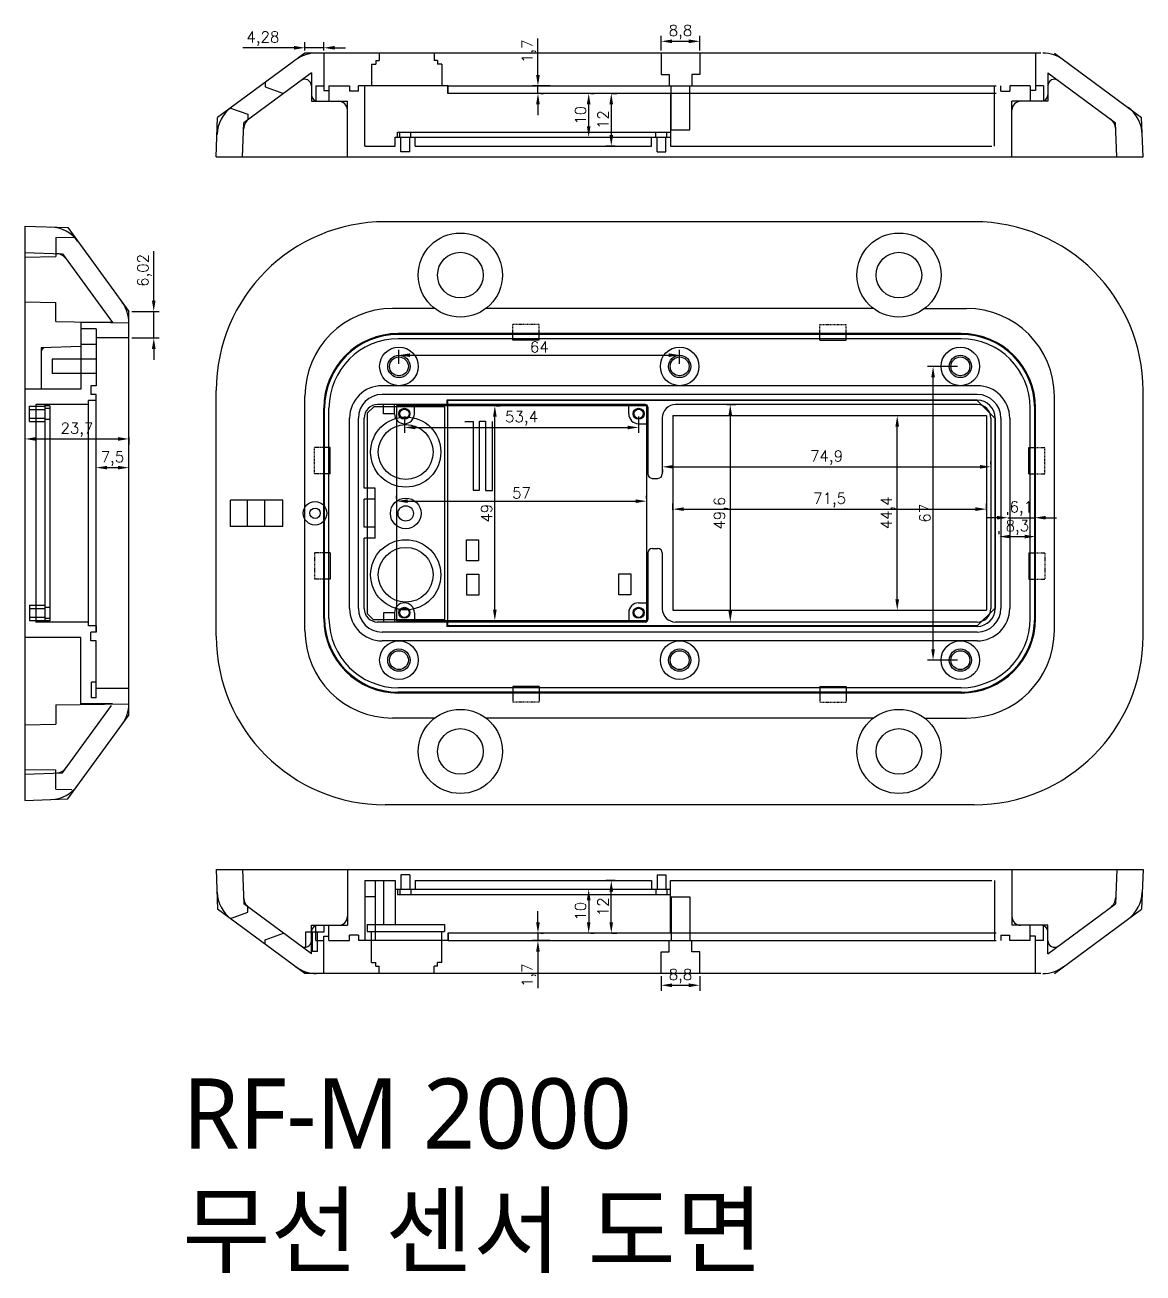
# Model space of a CAD drawing. Extents: x 39 to 581, y 80 to 364.
# Drawn here: x 39 to 294, y 79.7 to 364.4 of the extents above; entities that cross this region are included whole.
import ezdxf

# ---------------------------------------------------------------- set-up
doc = ezdxf.new("R2010")
doc.units = 0
doc.layers.get('0').update_dxf_attribs({"linetype": 'CONTINUOUS'})
doc.layers.get('DEFPOINTS').update_dxf_attribs({"linetype": 'CONTINUOUS'})
doc.styles.get("Standard").update_dxf_attribs({"font": 'txt.shx', "bigfont": 'whgtxt.shx'})
doc.dimstyles.new('ISO-25', dxfattribs={"dimtxt": 2.5, "dimasz": 2.5, "dimexe": 1.25, "dimexo": 0.625, "dimtad": 1, "dimtxsty": 'STANDARD', "dimcen": 2.5, "dimazin": 3, "dimtfac": 1, "dimtmove": 0, "dimatfit": 3})

# ---------------------------------------------------------------- blocks, each defined once
blk = doc.blocks.new('*D9')
at = {"color": 0}
for p, q in [((146.51, 277.5), (147.42, 277.5)), ((146.17, 231), (146.17, 275)), ((146.51, 228.5), (147.42, 228.5))]:
    blk.add_line(p, q, dxfattribs=at)
for points in [[(145.75, 275), (146.59, 275), (146.17, 277.5)], [(145.75, 231), (146.59, 231), (146.17, 228.5)]]:
    blk.add_solid(points, dxfattribs=at)
at = {"layer": 'DEFPOINTS', "color": 0}
for p in [(145.89, 277.5), (146.17, 277.5), (145.89, 228.5)]:
    blk.add_point(p, dxfattribs=at)
at = {"color": 0, "insert": (144.29, 253), "char_height": 2.5, "attachment_point": 5, "rotation": 90}
blk.add_mtext('49', dxfattribs=at)
blk = doc.blocks.new('*D10')
at = {"color": 0}
for p, q in [((156, 352.97), (156, 361.3)), ((158.8, 350.47), (154.75, 350.47)), ((156, 348.77), (156, 350.47)), ((156.63, 348.77), (157.25, 348.77)), ((156, 346.27), (156, 343.77))]:
    blk.add_line(p, q, dxfattribs=at)
for points in [[(155.58, 352.97), (156.42, 352.97), (156, 350.47)], [(155.58, 346.27), (156.42, 346.27), (156, 348.77)]]:
    blk.add_solid(points, dxfattribs=at)
at = {"layer": 'DEFPOINTS', "color": 0}
for p in [(156, 350.47), (159.42, 350.47), (156, 348.77)]:
    blk.add_point(p, dxfattribs=at)
at = {"color": 0, "insert": (153.92, 358.38), "char_height": 2.5, "attachment_point": 5, "rotation": 90}
blk.add_mtext('1,7', dxfattribs=at)
blk = doc.blocks.new('*D11')
at = {"color": 0}
for p, q in [((168.08, 348.77), (168.82, 348.77)), ((167.57, 341.27), (167.57, 346.27)), ((168.08, 338.77), (168.82, 338.77))]:
    blk.add_line(p, q, dxfattribs=at)
for points in [[(167.15, 346.27), (167.99, 346.27), (167.57, 348.77)], [(167.15, 341.27), (167.99, 341.27), (167.57, 338.77)]]:
    blk.add_solid(points, dxfattribs=at)
at = {"layer": 'DEFPOINTS', "color": 0}
for p in [(167.46, 348.77), (167.57, 348.77), (167.46, 338.77)]:
    blk.add_point(p, dxfattribs=at)
at = {"color": 0, "insert": (165.7, 343.77), "char_height": 2.5, "attachment_point": 5, "rotation": 90}
blk.add_mtext('10', dxfattribs=at)
blk = doc.blocks.new('*D12')
at = {"color": 0}
for p, q in [((172.83, 348.77), (173.97, 348.77)), ((172.72, 346.27), (172.72, 339.27)), ((173.64, 336.77), (171.47, 336.77))]:
    blk.add_line(p, q, dxfattribs=at)
for points in [[(172.3, 346.27), (173.13, 346.27), (172.72, 348.77)], [(172.3, 339.27), (173.13, 339.27), (172.72, 336.77)]]:
    blk.add_solid(points, dxfattribs=at)
at = {"layer": 'DEFPOINTS', "color": 0}
for p in [(172.21, 348.77), (172.72, 336.77), (174.27, 336.77)]:
    blk.add_point(p, dxfattribs=at)
at = {"color": 0, "insert": (170.84, 342.77), "char_height": 2.5, "attachment_point": 5, "rotation": 90}
blk.add_mtext('12', dxfattribs=at)
blk = doc.blocks.new('*D13')
at = {"color": 0}
for p, q in [((186.76, 253.69), (186.76, 255.19)), ((189.26, 253.94), (255.76, 253.94)), ((258.26, 253.69), (258.26, 255.19))]:
    blk.add_line(p, q, dxfattribs=at)
for points in [[(189.26, 254.36), (189.26, 253.52), (186.76, 253.94)], [(255.76, 254.36), (255.76, 253.52), (258.26, 253.94)]]:
    blk.add_solid(points, dxfattribs=at)
at = {"layer": 'DEFPOINTS', "color": 0}
for p in [(258.26, 253.94), (186.76, 253.07), (258.26, 253.07)]:
    blk.add_point(p, dxfattribs=at)
at = {"color": 0, "insert": (222.51, 256.02), "char_height": 2.5, "attachment_point": 5}
blk.add_mtext('71,5', dxfattribs=at)
blk = doc.blocks.new('*D14')
at = {"color": 0}
for p, q in [((238.08, 275.27), (239.17, 275.27)), ((237.92, 233.37), (237.92, 272.77)), ((238.08, 230.87), (239.17, 230.87))]:
    blk.add_line(p, q, dxfattribs=at)
for points in [[(237.5, 272.77), (238.33, 272.77), (237.92, 275.27)], [(237.5, 233.37), (238.33, 233.37), (237.92, 230.87)]]:
    blk.add_solid(points, dxfattribs=at)
at = {"layer": 'DEFPOINTS', "color": 0}
for p in [(237.45, 275.27), (237.92, 275.27), (237.45, 230.87)]:
    blk.add_point(p, dxfattribs=at)
at = {"color": 0, "insert": (235.83, 253.07), "char_height": 2.5, "attachment_point": 5, "rotation": 90}
blk.add_mtext('44,4', dxfattribs=at)
blk = doc.blocks.new('*D15')
at = {"color": 0}
for p, q in [((184.1, 358.59), (184.1, 361.91)), ((192.9, 358.59), (192.9, 361.91)), ((186.6, 360.66), (190.4, 360.66))]:
    blk.add_line(p, q, dxfattribs=at)
for points in [[(186.6, 361.08), (186.6, 360.24), (184.1, 360.66)], [(190.4, 361.08), (190.4, 360.24), (192.9, 360.66)]]:
    blk.add_solid(points, dxfattribs=at)
at = {"layer": 'DEFPOINTS', "color": 0}
for p in [(192.9, 360.66), (184.1, 357.97), (192.9, 357.97)]:
    blk.add_point(p, dxfattribs=at)
at = {"color": 0, "insert": (188.5, 362.74), "char_height": 2.5, "attachment_point": 5}
blk.add_mtext('8,8', dxfattribs=at)
blk = doc.blocks.new('*D17')
at = {"color": 0}
for p, q in [((123.76, 256.38), (123.76, 257.01)), ((180.76, 256.38), (180.76, 257.01)), ((126.26, 255.76), (178.26, 255.76))]:
    blk.add_line(p, q, dxfattribs=at)
for points in [[(126.26, 256.17), (126.26, 255.34), (123.76, 255.76)], [(178.26, 256.17), (178.26, 255.34), (180.76, 255.76)]]:
    blk.add_solid(points, dxfattribs=at)
at = {"layer": 'DEFPOINTS', "color": 0}
for p in [(123.76, 255.76), (180.76, 255.76), (180.76, 255.76)]:
    blk.add_point(p, dxfattribs=at)
at = {"color": 0, "insert": (152.26, 257.63), "char_height": 2.5, "attachment_point": 5}
blk.add_mtext('57', dxfattribs=at)
blk = doc.blocks.new('*D2')
at = {"color": 0}
for p, q in [((251.68, 286.5), (244.84, 286.5)), ((246.09, 221.99), (246.09, 284)), ((251.68, 219.49), (244.84, 219.49))]:
    blk.add_line(p, q, dxfattribs=at)
for points in [[(245.68, 284), (246.51, 284), (246.09, 286.5)], [(245.68, 221.99), (246.51, 221.99), (246.09, 219.49)]]:
    blk.add_solid(points, dxfattribs=at)
at = {"layer": 'DEFPOINTS', "color": 0}
for p in [(246.09, 286.5), (252.31, 286.5), (252.31, 219.49)]:
    blk.add_point(p, dxfattribs=at)
at = {"color": 0, "insert": (244.22, 253), "char_height": 2.5, "attachment_point": 5, "rotation": 90}
blk.add_mtext('67', dxfattribs=at)
blk = doc.blocks.new('*D3')
at = {"color": 0}
for p, q in [((125.56, 275.07), (125.56, 271.32)), ((178.96, 275.07), (178.96, 271.32)), ((128.06, 272.57), (176.46, 272.57))]:
    blk.add_line(p, q, dxfattribs=at)
for points in [[(128.06, 272.98), (128.06, 272.15), (125.56, 272.57)], [(176.46, 272.98), (176.46, 272.15), (178.96, 272.57)]]:
    blk.add_solid(points, dxfattribs=at)
at = {"layer": 'DEFPOINTS', "color": 0}
for p in [(125.56, 275.7), (178.96, 275.7), (178.96, 272.57)]:
    blk.add_point(p, dxfattribs=at)
at = {"color": 0, "insert": (152.26, 274.65), "char_height": 2.5, "attachment_point": 5}
blk.add_mtext('53,4', dxfattribs=at)
blk = doc.blocks.new('*D4')
at = {"color": 0}
for p, q in [((260.66, 251.98), (258.16, 251.98)), ((263.16, 252.61), (263.16, 253.23)), ((263.16, 251.98), (269.26, 251.98)), ((269.26, 252.61), (269.26, 253.23)), ((271.76, 251.98), (274.26, 251.98))]:
    blk.add_line(p, q, dxfattribs=at)
for points in [[(260.66, 252.4), (260.66, 251.57), (263.16, 251.98)], [(271.76, 252.4), (271.76, 251.57), (269.26, 251.98)]]:
    blk.add_solid(points, dxfattribs=at)
at = {"layer": 'DEFPOINTS', "color": 0}
for p in [(263.16, 251.98), (269.26, 251.98), (269.26, 251.98)]:
    blk.add_point(p, dxfattribs=at)
at = {"color": 0, "insert": (266.21, 254.07), "char_height": 2.5, "attachment_point": 5}
blk.add_mtext('6,1', dxfattribs=at)
blk = doc.blocks.new('*D5')
at = {"color": 0}
for p, q in [((261.16, 248.22), (261.16, 248.93)), ((269.46, 248.22), (269.46, 248.93)), ((263.66, 247.68), (266.96, 247.68))]:
    blk.add_line(p, q, dxfattribs=at)
for points in [[(263.66, 248.1), (263.66, 247.27), (261.16, 247.68)], [(266.96, 248.1), (266.96, 247.27), (269.46, 247.68)]]:
    blk.add_solid(points, dxfattribs=at)
at = {"layer": 'DEFPOINTS', "color": 0}
for p in [(261.16, 247.6), (269.46, 247.68), (269.46, 247.6)]:
    blk.add_point(p, dxfattribs=at)
at = {"color": 0, "insert": (265.31, 249.77), "char_height": 2.5, "attachment_point": 5}
blk.add_mtext('8,3', dxfattribs=at)
blk = doc.blocks.new('*D6')
at = {"color": 0}
for p, q in [((124.31, 287.12), (124.31, 290.31)), ((126.81, 289.06), (185.81, 289.06)), ((188.31, 287.12), (188.31, 290.31))]:
    blk.add_line(p, q, dxfattribs=at)
for points in [[(126.81, 289.48), (126.81, 288.64), (124.31, 289.06)], [(185.81, 289.48), (185.81, 288.64), (188.31, 289.06)]]:
    blk.add_solid(points, dxfattribs=at)
at = {"layer": 'DEFPOINTS', "color": 0}
for p in [(188.31, 289.06), (124.31, 286.5), (188.31, 286.5)]:
    blk.add_point(p, dxfattribs=at)
at = {"color": 0, "insert": (156.31, 290.93), "char_height": 2.5, "attachment_point": 5}
blk.add_mtext('64', dxfattribs=at)
blk = doc.blocks.new('*D7')
at = {"color": 0}
for p, q in [((259.26, 264.22), (259.26, 264.84)), ((184.36, 262.97), (184.36, 262.34)), ((186.86, 263.59), (256.76, 263.59))]:
    blk.add_line(p, q, dxfattribs=at)
for points in [[(186.86, 264.01), (186.86, 263.18), (184.36, 263.59)], [(256.76, 264.01), (256.76, 263.18), (259.26, 263.59)]]:
    blk.add_solid(points, dxfattribs=at)
at = {"layer": 'DEFPOINTS', "color": 0}
for p in [(184.36, 263.59), (259.26, 263.59), (259.26, 263.59)]:
    blk.add_point(p, dxfattribs=at)
at = {"color": 0, "insert": (221.81, 265.68), "char_height": 2.5, "attachment_point": 5}
blk.add_mtext('74,9', dxfattribs=at)
blk = doc.blocks.new('*D8')
at = {"color": 0}
for p, q in [((199.1, 277.8), (201.1, 277.8)), ((199.85, 275.3), (199.85, 230.7)), ((199.1, 228.2), (201.1, 228.2))]:
    blk.add_line(p, q, dxfattribs=at)
for points in [[(199.44, 275.3), (200.27, 275.3), (199.85, 277.8)], [(199.44, 230.7), (200.27, 230.7), (199.85, 228.2)]]:
    blk.add_solid(points, dxfattribs=at)
at = {"layer": 'DEFPOINTS', "color": 0}
for p in [(198.47, 277.8), (198.47, 228.2), (199.85, 228.2)]:
    blk.add_point(p, dxfattribs=at)
at = {"color": 0, "insert": (197.77, 253), "char_height": 2.5, "attachment_point": 5, "rotation": 90}
blk.add_mtext('49,6', dxfattribs=at)
blk = doc.blocks.new('*D24')
at = {"color": 0}
for p, q in [((39.04, 270.38), (39.04, 268.7)), ((41.54, 269.95), (60.24, 269.95)), ((62.74, 270.38), (62.74, 268.7))]:
    blk.add_line(p, q, dxfattribs=at)
for points in [[(41.54, 270.37), (41.54, 269.53), (39.04, 269.95)], [(60.24, 270.37), (60.24, 269.53), (62.74, 269.95)]]:
    blk.add_solid(points, dxfattribs=at)
at = {"layer": 'DEFPOINTS', "color": 0}
for p in [(39.04, 271.01), (62.74, 271.01), (62.74, 269.95)]:
    blk.add_point(p, dxfattribs=at)
at = {"color": 0, "insert": (50.89, 272.03), "char_height": 2.5, "attachment_point": 5}
blk.add_mtext('23,7', dxfattribs=at)
blk = doc.blocks.new('*D25')
at = {"color": 0}
for p, q in [((55.24, 264.03), (55.24, 264.66)), ((57.74, 263.41), (60.24, 263.41)), ((62.74, 264.03), (62.74, 264.66))]:
    blk.add_line(p, q, dxfattribs=at)
for points in [[(57.74, 263.82), (57.74, 262.99), (55.24, 263.41)], [(60.24, 263.82), (60.24, 262.99), (62.74, 263.41)]]:
    blk.add_solid(points, dxfattribs=at)
at = {"layer": 'DEFPOINTS', "color": 0}
for p in [(55.24, 263.41), (62.74, 263.41), (62.74, 263.41)]:
    blk.add_point(p, dxfattribs=at)
at = {"color": 0, "insert": (58.99, 265.49), "char_height": 2.5, "attachment_point": 5}
blk.add_mtext('7,5', dxfattribs=at)
blk = doc.blocks.new('*D40')
at = {"color": 0}
for p, q in [((68.41, 301.52), (68.41, 312.77)), ((63.37, 299.02), (69.66, 299.02)), ((68.41, 293), (68.41, 299.02)), ((63.37, 293), (69.66, 293)), ((68.41, 290.5), (68.41, 288))]:
    blk.add_line(p, q, dxfattribs=at)
for points in [[(67.99, 301.52), (68.82, 301.52), (68.41, 299.02)], [(67.99, 290.5), (68.82, 290.5), (68.41, 293)]]:
    blk.add_solid(points, dxfattribs=at)
at = {"layer": 'DEFPOINTS', "color": 0}
for p in [(62.74, 299.02), (68.41, 299.02), (62.74, 293)]:
    blk.add_point(p, dxfattribs=at)
at = {"color": 0, "insert": (66.32, 308.39), "char_height": 2.5, "attachment_point": 5, "rotation": 90}
blk.add_mtext('6,02', dxfattribs=at)
blk = doc.blocks.new('*D41')
at = {"color": 0}
for p, q in [((100.37, 359.18), (88.7, 359.18)), ((102.87, 358.59), (102.87, 360.43)), ((107.16, 359.18), (102.87, 359.18)), ((107.16, 358.59), (107.16, 360.43)), ((109.66, 359.18), (112.16, 359.18))]:
    blk.add_line(p, q, dxfattribs=at)
for points in [[(100.37, 359.6), (100.37, 358.76), (102.87, 359.18)], [(109.66, 359.6), (109.66, 358.76), (107.16, 359.18)]]:
    blk.add_solid(points, dxfattribs=at)
at = {"layer": 'DEFPOINTS', "color": 0}
for p in [(102.87, 359.18), (102.87, 357.97), (107.16, 357.97)]:
    blk.add_point(p, dxfattribs=at)
at = {"color": 0, "insert": (93.29, 361.26), "char_height": 2.5, "attachment_point": 5}
blk.add_mtext('4,28', dxfattribs=at)
blk = doc.blocks.new('*D46')
at = {"color": 0}
for p, q in [((156, 159.72), (156, 162.22)), ((156, 157.22), (156, 155.52)), ((156.63, 157.22), (157.25, 157.22)), ((158.8, 155.52), (154.75, 155.52)), ((156, 153.02), (156, 144.69))]:
    blk.add_line(p, q, dxfattribs=at)
for points in [[(155.58, 159.72), (156.42, 159.72), (156, 157.22)], [(155.58, 153.02), (156.42, 153.02), (156, 155.52)]]:
    blk.add_solid(points, dxfattribs=at)
at = {"layer": 'DEFPOINTS', "color": 0}
for p in [(156, 157.22), (156, 155.52), (159.42, 155.52)]:
    blk.add_point(p, dxfattribs=at)
at = {"color": 0, "insert": (153.92, 147.61), "char_height": 2.5, "attachment_point": 5, "rotation": 90}
blk.add_mtext('1,7', dxfattribs=at)
blk = doc.blocks.new('*D47')
at = {"color": 0}
for p, q in [((168.08, 167.22), (168.82, 167.22)), ((167.57, 164.72), (167.57, 159.72)), ((168.08, 157.22), (168.82, 157.22))]:
    blk.add_line(p, q, dxfattribs=at)
for points in [[(167.15, 164.72), (167.99, 164.72), (167.57, 167.22)], [(167.15, 159.72), (167.99, 159.72), (167.57, 157.22)]]:
    blk.add_solid(points, dxfattribs=at)
at = {"layer": 'DEFPOINTS', "color": 0}
for p in [(167.46, 167.22), (167.46, 157.22), (167.57, 157.22)]:
    blk.add_point(p, dxfattribs=at)
at = {"color": 0, "insert": (165.7, 162.22), "char_height": 2.5, "attachment_point": 5, "rotation": 90}
blk.add_mtext('10', dxfattribs=at)
blk = doc.blocks.new('*D48')
at = {"color": 0}
for p, q in [((173.64, 169.22), (171.47, 169.22)), ((172.72, 159.72), (172.72, 166.72)), ((172.83, 157.22), (173.97, 157.22))]:
    blk.add_line(p, q, dxfattribs=at)
for points in [[(172.3, 166.72), (173.13, 166.72), (172.72, 169.22)], [(172.3, 159.72), (173.13, 159.72), (172.72, 157.22)]]:
    blk.add_solid(points, dxfattribs=at)
at = {"layer": 'DEFPOINTS', "color": 0}
for p in [(172.72, 169.22), (174.27, 169.22), (172.21, 157.22)]:
    blk.add_point(p, dxfattribs=at)
at = {"color": 0, "insert": (170.84, 163.22), "char_height": 2.5, "attachment_point": 5, "rotation": 90}
blk.add_mtext('12', dxfattribs=at)
blk = doc.blocks.new('*D49')
at = {"color": 0}
for p, q in [((184.1, 147.4), (184.1, 144.08)), ((186.6, 145.33), (190.4, 145.33)), ((192.9, 147.4), (192.9, 144.08))]:
    blk.add_line(p, q, dxfattribs=at)
for points in [[(186.6, 145.75), (186.6, 144.91), (184.1, 145.33)], [(190.4, 145.75), (190.4, 144.91), (192.9, 145.33)]]:
    blk.add_solid(points, dxfattribs=at)
at = {"layer": 'DEFPOINTS', "color": 0}
for p in [(184.1, 148.02), (192.9, 148.02), (192.9, 145.33)]:
    blk.add_point(p, dxfattribs=at)
at = {"color": 0, "insert": (188.5, 147.41), "char_height": 2.5, "attachment_point": 5}
blk.add_mtext('8,8', dxfattribs=at)

msp = doc.modelspace()

# ---------------------------------------------------------------- linework, layer by layer
for p, q in [((102.871, 357.966), (82.971, 343.283)), ((270.689, 357.966), (102.871, 357.966)), ((107.156, 357.966), (107.156, 349.466)), ((269.457, 357.966), (269.457, 349.466)), ((273.742, 357.966), (293.643, 343.283)), ((104.353, 353.468), (88.932, 342.089)), ((104.353, 353.468), (104.353, 346.966)), ((272.26, 353.468), (272.26, 346.966)), ((272.26, 353.468), (287.682, 342.089)), ((105.353, 350.466), (105.353, 347.052)), ((105.353, 350.466), (107.156, 350.466)), ((108.353, 350.466), (108.353, 346.966)), ((108.353, 350.466), (113.056, 350.466)), ((113.056, 350.466), (113.056, 349.266)), ((115.056, 349.266), (115.056, 350.466)), ((135.553, 350.466), (115.056, 350.466)), ((116.553, 336.766), (116.553, 350.466)), ((135.453, 348.766), (135.453, 350.466)), ((186.354, 340.466), (186.354, 350.466)), ((190.654, 340.466), (190.654, 350.466)), ((260.06, 336.766), (260.06, 350.466)), ((261.557, 349.266), (261.557, 350.466)), ((268.26, 350.466), (263.557, 350.466)), ((263.557, 350.466), (263.557, 349.266)), ((268.26, 350.466), (268.26, 346.966)), ((271.26, 350.466), (269.457, 350.466)), ((271.26, 350.466), (271.26, 347.052)), ((107.156, 349.466), (108.353, 349.466)), ((115.056, 349.266), (113.056, 349.266)), ((186.254, 348.766), (186.254, 336.766)), ((261.557, 349.266), (263.557, 349.266)), ((269.457, 349.466), (268.26, 349.466)), ((104.353, 346.966), (112.553, 346.966)), ((112.553, 334.266), (112.553, 346.966)), ((272.26, 346.966), (264.06, 346.966)), ((264.06, 334.266), (264.06, 346.966)), ((82.656, 334.266), (82.971, 343.283)), ((88.659, 334.266), (88.932, 342.089)), ((287.955, 334.266), (287.682, 342.089)), ((293.957, 334.266), (293.643, 343.283)), ((186.354, 340.466), (190.654, 340.466)), ((116.553, 336.766), (123.483, 336.766)), ((128.023, 336.766), (181.883, 336.766)), ((186.254, 336.766), (259.455, 336.766)), ((82.656, 334.266), (293.957, 334.266)), ((255.457, 319.495), (121.156, 319.495)), ((39.042, 318.495), (39.042, 187.495)), ((39.042, 318.495), (48.826, 318.154)), ((48.826, 318.154), (62.742, 299.015)), ((39.042, 312.493), (47.595, 312.194)), ((47.595, 312.194), (59.011, 296.495)), ((62.742, 206.975), (62.742, 299.015)), ((132.473, 299.701), (122.871, 299.701)), ((232.473, 299.701), (144.141, 299.701)), ((244.141, 299.701), (253.742, 299.701)), ((51.742, 296.495), (51.742, 281.295)), ((59.011, 296.495), (51.742, 296.495)), ((150.307, 295.901), (150.307, 296.094)), ((150.566, 296.094), (150.307, 296.094)), ((150.888, 296.094), (150.709, 296.094)), ((151.21, 296.094), (151.03, 296.094)), ((151.514, 296.094), (151.335, 296.094)), ((151.836, 296.094), (151.656, 296.094)), ((152.158, 296.094), (151.978, 296.094)), ((152.45, 296.094), (152.271, 296.094)), ((152.772, 296.094), (152.592, 296.094)), ((153.094, 296.094), (152.914, 296.094)), ((153.398, 296.094), (153.218, 296.094)), ((153.72, 296.094), (153.54, 296.094)), ((154.012, 296.094), (153.833, 296.094)), ((154.334, 296.094), (154.154, 296.094)), ((154.656, 296.094), (154.476, 296.094)), ((154.96, 296.094), (154.78, 296.094)), ((155.282, 296.094), (155.102, 296.094)), ((155.603, 296.094), (155.424, 296.094)), ((155.907, 296.094), (155.728, 296.094)), ((156.229, 296.094), (156.05, 296.094)), ((156.307, 295.901), (156.307, 296.094)), ((220.307, 295.901), (220.307, 296.094)), ((220.384, 296.094), (220.564, 296.094)), ((220.706, 296.094), (220.886, 296.094)), ((221.01, 296.094), (221.19, 296.094)), ((221.332, 296.094), (221.511, 296.094)), ((221.654, 296.094), (221.833, 296.094)), ((221.958, 296.094), (222.137, 296.094)), ((222.28, 296.094), (222.459, 296.094)), ((222.602, 296.094), (222.781, 296.094)), ((222.894, 296.094), (223.073, 296.094)), ((223.216, 296.094), (223.395, 296.094)), ((223.52, 296.094), (223.699, 296.094)), ((223.842, 296.094), (224.021, 296.094)), ((224.164, 296.094), (224.343, 296.094)), ((224.456, 296.094), (224.636, 296.094)), ((224.778, 296.094), (224.957, 296.094)), ((225.1, 296.094), (225.279, 296.094)), ((225.404, 296.094), (225.583, 296.094)), ((225.726, 296.094), (225.905, 296.094)), ((226.047, 296.094), (226.227, 296.094)), ((226.307, 295.901), (226.307, 296.094)), ((55.242, 295.094), (51.742, 295.094)), ((55.242, 295.094), (55.242, 282.095)), ((252.457, 293.995), (124.156, 293.995)), ((252.457, 293.795), (124.156, 293.795)), ((150.307, 295.585), (150.307, 295.778)), ((150.307, 295.282), (150.307, 295.474)), ((150.307, 294.955), (150.307, 295.148)), ((150.307, 294.639), (150.307, 294.832)), ((150.307, 294.336), (150.307, 294.528)), ((150.307, 294.043), (150.307, 294.236)), ((150.307, 292.495), (150.307, 293.995)), ((156.307, 295.585), (156.307, 295.778)), ((156.307, 295.282), (156.307, 295.474)), ((156.307, 294.955), (156.307, 295.148)), ((156.307, 294.639), (156.307, 294.832)), ((156.307, 294.336), (156.307, 294.528)), ((156.307, 294.043), (156.307, 294.236)), ((156.307, 292.495), (156.307, 293.995)), ((220.307, 295.585), (220.307, 295.778)), ((220.307, 295.282), (220.307, 295.474)), ((220.307, 294.955), (220.307, 295.148)), ((220.307, 294.639), (220.307, 294.832)), ((220.307, 294.336), (220.307, 294.528)), ((220.307, 294.043), (220.307, 294.236)), ((220.307, 292.495), (220.307, 293.995)), ((226.307, 295.585), (226.307, 295.778)), ((226.307, 295.282), (226.307, 295.474)), ((226.307, 294.955), (226.307, 295.148)), ((226.307, 294.639), (226.307, 294.832)), ((226.307, 294.336), (226.307, 294.528)), ((226.307, 294.043), (226.307, 294.236)), ((226.307, 292.495), (226.307, 293.995)), ((55.242, 291.495), (51.742, 291.495)), ((62.742, 292.995), (55.242, 292.995)), ((252.457, 292.795), (124.156, 292.795)), ((156.307, 292.495), (150.307, 292.495)), ((220.307, 292.495), (226.307, 292.495)), ((55.242, 282.095), (54.042, 282.095)), ((54.042, 282.095), (54.042, 280.095)), ((51.742, 281.295), (39.042, 281.295)), ((55.242, 280.095), (54.042, 280.095)), ((55.242, 225.895), (55.242, 280.095)), ((55.242, 278.695), (55.242, 280.095)), ((82.656, 224.995), (82.656, 280.995)), ((102.871, 226.289), (102.871, 279.701)), ((273.742, 226.289), (273.742, 279.701)), ((293.957, 224.995), (293.957, 280.995)), ((40.042, 273.925), (40.042, 277.465)), ((40.042, 277.465), (43.542, 277.465)), ((40.042, 276.695), (43.542, 276.695)), ((41.542, 277.795), (41.542, 228.195)), ((53.542, 277.795), (41.542, 277.795)), ((43.542, 277.795), (43.542, 228.195)), ((44.742, 277.495), (43.542, 277.495)), ((43.542, 276.955), (44.742, 276.955)), ((44.742, 277.495), (44.742, 228.495)), ((55.242, 278.695), (53.542, 278.695)), ((107.156, 228.995), (107.156, 276.995)), ((107.356, 228.995), (107.356, 276.995)), ((108.356, 228.995), (108.356, 276.995)), ((135.256, 277.795), (119.456, 277.795)), ((256.157, 278.795), (135.256, 278.795)), ((135.256, 278.795), (135.256, 277.795)), ((180.457, 277.795), (135.356, 277.795)), ((181.057, 277.195), (181.057, 261.965)), ((256.157, 277.795), (187.357, 277.795)), ((268.257, 228.995), (268.257, 276.995)), ((269.257, 228.995), (269.257, 276.995)), ((269.457, 228.995), (269.457, 276.995)), ((40.042, 274.695), (43.542, 274.695)), ((40.042, 273.925), (43.542, 273.925)), ((43.542, 274.435), (44.742, 274.435)), ((116.356, 258.695), (116.356, 274.695)), ((139.305, 273.915), (141.249, 273.915)), ((141.249, 273.915), (141.249, 258.236)), ((142.692, 258.236), (142.692, 273.978)), ((142.692, 273.978), (144.072, 273.978)), ((144.072, 273.978), (144.072, 258.174)), ((145.641, 258.174), (145.641, 273.915)), ((184.357, 274.795), (184.357, 261.965)), ((186.757, 275.265), (186.757, 230.865)), ((186.757, 275.265), (258.257, 275.265)), ((258.257, 275.265), (258.257, 230.865)), ((259.257, 274.695), (259.257, 231.295)), ((260.257, 274.695), (260.257, 231.295)), ((105.25, 267.996), (105.058, 267.996)), ((105.058, 267.736), (105.058, 267.916)), ((105.566, 267.996), (105.374, 267.996)), ((105.87, 267.996), (105.677, 267.996)), ((106.196, 267.996), (106.003, 267.996)), ((106.512, 267.996), (106.32, 267.996)), ((106.816, 267.996), (106.623, 267.996)), ((107.109, 267.996), (106.916, 267.996)), ((108.656, 267.996), (107.156, 267.996)), ((108.656, 261.996), (108.656, 267.996)), ((267.957, 261.996), (267.957, 267.996)), ((267.957, 267.996), (269.457, 267.996)), ((269.505, 267.996), (269.698, 267.996)), ((269.798, 267.996), (269.991, 267.996)), ((270.102, 267.996), (270.294, 267.996)), ((270.418, 267.996), (270.61, 267.996)), ((270.744, 267.996), (270.937, 267.996)), ((271.047, 267.996), (271.24, 267.996)), ((271.364, 267.996), (271.556, 267.996)), ((271.556, 267.736), (271.556, 267.916)), ((105.058, 267.415), (105.058, 267.594)), ((105.058, 267.093), (105.058, 267.272)), ((105.058, 266.789), (105.058, 266.968)), ((105.058, 266.467), (105.058, 266.646)), ((105.058, 266.145), (105.058, 266.324)), ((105.058, 265.853), (105.058, 266.032)), ((105.058, 265.531), (105.058, 265.71)), ((105.058, 265.209), (105.058, 265.388)), ((105.058, 264.905), (105.058, 265.084)), ((271.556, 267.415), (271.556, 267.594)), ((271.556, 267.093), (271.556, 267.272)), ((271.556, 266.789), (271.556, 266.968)), ((271.556, 266.467), (271.556, 266.646)), ((271.556, 266.145), (271.556, 266.324)), ((271.556, 265.853), (271.556, 266.032)), ((271.556, 265.531), (271.556, 265.71)), ((271.556, 265.209), (271.556, 265.388)), ((271.556, 264.905), (271.556, 265.084)), ((105.058, 264.583), (105.058, 264.762)), ((105.058, 264.291), (105.058, 264.47)), ((105.058, 263.969), (105.058, 264.148)), ((105.058, 263.647), (105.058, 263.826)), ((105.058, 263.343), (105.058, 263.522)), ((105.058, 263.021), (105.058, 263.2)), ((105.058, 262.699), (105.058, 262.879)), ((105.058, 262.395), (105.058, 262.574)), ((105.058, 262.073), (105.058, 262.253)), ((105.25, 261.996), (105.058, 261.996)), ((105.566, 261.996), (105.374, 261.996)), ((105.87, 261.996), (105.677, 261.996)), ((106.196, 261.996), (106.003, 261.996)), ((106.512, 261.996), (106.32, 261.996)), ((106.816, 261.996), (106.623, 261.996)), ((107.109, 261.996), (106.916, 261.996)), ((108.656, 261.996), (107.156, 261.996)), ((267.957, 261.996), (269.457, 261.996)), ((269.505, 261.996), (269.698, 261.996)), ((269.798, 261.996), (269.991, 261.996)), ((270.102, 261.996), (270.294, 261.996)), ((270.418, 261.996), (270.61, 261.996)), ((270.744, 261.996), (270.937, 261.996)), ((271.047, 261.996), (271.24, 261.996)), ((271.364, 261.996), (271.556, 261.996)), ((271.556, 264.583), (271.556, 264.762)), ((271.556, 264.291), (271.556, 264.47)), ((271.556, 263.969), (271.556, 264.148)), ((271.556, 263.647), (271.556, 263.826)), ((271.556, 263.343), (271.556, 263.522)), ((271.556, 263.021), (271.556, 263.2)), ((271.556, 262.699), (271.556, 262.879)), ((271.556, 262.395), (271.556, 262.574)), ((271.556, 262.073), (271.556, 262.253)), ((182.057, 260.965), (183.357, 260.965)), ((141.249, 258.236), (142.692, 258.236)), ((144.072, 258.174), (145.641, 258.174)), ((116.356, 231.295), (116.356, 247.295)), ((182.057, 244.965), (183.357, 244.965)), ((105.25, 243.995), (105.058, 243.995)), ((105.058, 243.917), (105.058, 243.738)), ((105.058, 243.595), (105.058, 243.416)), ((105.058, 243.291), (105.058, 243.112)), ((105.058, 242.969), (105.058, 242.79)), ((105.058, 242.647), (105.058, 242.468)), ((105.058, 242.343), (105.058, 242.164)), ((105.058, 242.022), (105.058, 241.842)), ((105.566, 243.995), (105.374, 243.995)), ((105.87, 243.995), (105.677, 243.995)), ((106.196, 243.995), (106.003, 243.995)), ((106.512, 243.995), (106.32, 243.995)), ((106.816, 243.995), (106.623, 243.995)), ((107.109, 243.995), (106.916, 243.995)), ((108.656, 243.995), (107.156, 243.995)), ((108.656, 243.995), (108.656, 237.995)), ((181.057, 243.965), (181.057, 228.795)), ((184.357, 243.965), (184.357, 231.195)), ((267.957, 243.995), (267.957, 237.995)), ((267.957, 243.995), (269.457, 243.995)), ((269.505, 243.995), (269.698, 243.995)), ((269.798, 243.995), (269.991, 243.995)), ((270.102, 243.995), (270.294, 243.995)), ((270.418, 243.995), (270.61, 243.995)), ((270.744, 243.995), (270.937, 243.995)), ((271.047, 243.995), (271.24, 243.995)), ((271.364, 243.995), (271.556, 243.995)), ((271.556, 243.917), (271.556, 243.738)), ((271.556, 243.595), (271.556, 243.416)), ((271.556, 243.291), (271.556, 243.112)), ((271.556, 242.969), (271.556, 242.79)), ((271.556, 242.647), (271.556, 242.468)), ((271.556, 242.343), (271.556, 242.164)), ((271.556, 242.022), (271.556, 241.842)), ((105.058, 241.7), (105.058, 241.52)), ((105.058, 241.407), (105.058, 241.228)), ((105.058, 241.085), (105.058, 240.906)), ((105.058, 240.781), (105.058, 240.602)), ((105.058, 240.46), (105.058, 240.28)), ((105.058, 240.138), (105.058, 239.958)), ((105.058, 239.845), (105.058, 239.666)), ((105.058, 239.523), (105.058, 239.344)), ((105.058, 239.202), (105.058, 239.022)), ((271.556, 241.7), (271.556, 241.52)), ((271.556, 241.407), (271.556, 241.228)), ((271.556, 241.085), (271.556, 240.906)), ((271.556, 240.781), (271.556, 240.602)), ((271.556, 240.46), (271.556, 240.28)), ((271.556, 240.138), (271.556, 239.958)), ((271.556, 239.845), (271.556, 239.666)), ((271.556, 239.523), (271.556, 239.344)), ((271.556, 239.202), (271.556, 239.022)), ((105.058, 238.898), (105.058, 238.718)), ((105.058, 238.576), (105.058, 238.396)), ((105.058, 238.254), (105.058, 238.075)), ((105.25, 237.995), (105.058, 237.995)), ((105.566, 237.995), (105.374, 237.995)), ((105.87, 237.995), (105.677, 237.995)), ((106.196, 237.995), (106.003, 237.995)), ((106.512, 237.995), (106.32, 237.995)), ((106.816, 237.995), (106.623, 237.995)), ((107.109, 237.995), (106.916, 237.995)), ((108.656, 237.995), (107.156, 237.995)), ((267.957, 237.995), (269.457, 237.995)), ((269.505, 237.995), (269.698, 237.995)), ((269.798, 237.995), (269.991, 237.995)), ((270.102, 237.995), (270.294, 237.995)), ((270.418, 237.995), (270.61, 237.995)), ((270.744, 237.995), (270.937, 237.995)), ((271.047, 237.995), (271.24, 237.995)), ((271.364, 237.995), (271.556, 237.995)), ((271.556, 238.898), (271.556, 238.718)), ((271.556, 238.576), (271.556, 238.396)), ((271.556, 238.254), (271.556, 238.075)), ((40.042, 232.065), (40.042, 228.525)), ((40.042, 232.065), (43.542, 232.065)), ((40.042, 231.295), (43.542, 231.295)), ((43.542, 231.555), (44.742, 231.555)), ((186.757, 230.865), (258.257, 230.865)), ((40.042, 229.295), (43.542, 229.295)), ((40.042, 228.525), (43.542, 228.525)), ((53.542, 228.195), (41.542, 228.195)), ((43.542, 229.035), (44.742, 229.035)), ((44.742, 228.495), (43.542, 228.495)), ((135.256, 228.195), (119.456, 228.195)), ((135.256, 228.195), (135.256, 227.195)), ((180.457, 228.195), (135.356, 228.195)), ((256.157, 228.195), (187.357, 228.195)), ((55.242, 227.295), (53.542, 227.295)), ((55.242, 225.895), (54.042, 225.895)), ((54.042, 223.895), (54.042, 225.895)), ((55.242, 227.295), (55.242, 225.895)), ((256.157, 227.195), (135.256, 227.195)), ((51.742, 224.695), (39.042, 224.695)), ((51.742, 209.495), (51.742, 224.695)), ((55.242, 223.895), (54.042, 223.895)), ((55.242, 210.896), (55.242, 223.895)), ((55.242, 214.495), (54.242, 214.495)), ((54.242, 210.896), (54.242, 214.495)), ((55.242, 210.896), (54.242, 210.896)), ((62.742, 212.995), (55.242, 212.995)), ((252.457, 213.195), (124.156, 213.195)), ((252.457, 212.195), (124.156, 212.195)), ((252.457, 211.995), (124.156, 211.995)), ((156.307, 213.495), (150.307, 213.495)), ((150.307, 213.495), (150.307, 211.995)), ((150.307, 211.948), (150.307, 211.755)), ((150.307, 211.655), (150.307, 211.462)), ((150.307, 211.351), (150.307, 211.158)), ((150.307, 211.035), (150.307, 210.842)), ((150.307, 210.709), (150.307, 210.516)), ((156.307, 213.495), (156.307, 211.995)), ((156.307, 211.948), (156.307, 211.755)), ((156.307, 211.655), (156.307, 211.462)), ((156.307, 211.351), (156.307, 211.158)), ((156.307, 211.035), (156.307, 210.842)), ((156.307, 210.709), (156.307, 210.516)), ((220.307, 213.495), (226.307, 213.495)), ((220.307, 213.495), (220.307, 211.995)), ((220.307, 211.948), (220.307, 211.755)), ((220.307, 211.655), (220.307, 211.462)), ((220.307, 211.351), (220.307, 211.158)), ((220.307, 211.035), (220.307, 210.842)), ((220.307, 210.709), (220.307, 210.516)), ((226.307, 213.495), (226.307, 211.995)), ((226.307, 211.948), (226.307, 211.755)), ((226.307, 211.655), (226.307, 211.462)), ((226.307, 211.351), (226.307, 211.158)), ((226.307, 211.035), (226.307, 210.842)), ((226.307, 210.709), (226.307, 210.516)), ((47.595, 193.796), (58.779, 209.176)), ((59.011, 209.495), (51.742, 209.495)), ((150.307, 210.405), (150.307, 210.213)), ((150.307, 210.089), (150.307, 209.896)), ((150.566, 209.896), (150.307, 209.896)), ((150.888, 209.896), (150.709, 209.896)), ((151.21, 209.896), (151.03, 209.896)), ((151.514, 209.896), (151.335, 209.896)), ((151.836, 209.896), (151.656, 209.896)), ((152.158, 209.896), (151.978, 209.896)), ((152.45, 209.896), (152.271, 209.896)), ((152.772, 209.896), (152.592, 209.896)), ((153.094, 209.896), (152.914, 209.896)), ((153.398, 209.896), (153.218, 209.896)), ((153.72, 209.896), (153.54, 209.896)), ((154.012, 209.896), (153.833, 209.896)), ((154.334, 209.896), (154.154, 209.896)), ((154.656, 209.896), (154.476, 209.896)), ((154.96, 209.896), (154.78, 209.896)), ((155.282, 209.896), (155.102, 209.896)), ((155.603, 209.896), (155.424, 209.896)), ((155.907, 209.896), (155.728, 209.896)), ((156.229, 209.896), (156.05, 209.896)), ((156.307, 210.405), (156.307, 210.213)), ((156.307, 210.089), (156.307, 209.896)), ((220.307, 210.405), (220.307, 210.213)), ((220.307, 210.089), (220.307, 209.896)), ((220.384, 209.896), (220.564, 209.896)), ((220.706, 209.896), (220.886, 209.896)), ((221.01, 209.896), (221.19, 209.896)), ((221.332, 209.896), (221.511, 209.896)), ((221.654, 209.896), (221.833, 209.896)), ((221.958, 209.896), (222.137, 209.896)), ((222.28, 209.896), (222.459, 209.896)), ((222.602, 209.896), (222.781, 209.896)), ((222.894, 209.896), (223.073, 209.896)), ((223.216, 209.896), (223.395, 209.896)), ((223.52, 209.896), (223.699, 209.896)), ((223.842, 209.896), (224.021, 209.896)), ((224.164, 209.896), (224.343, 209.896)), ((224.456, 209.896), (224.636, 209.896)), ((224.778, 209.896), (224.957, 209.896)), ((225.1, 209.896), (225.279, 209.896)), ((225.404, 209.896), (225.583, 209.896)), ((225.726, 209.896), (225.905, 209.896)), ((226.047, 209.896), (226.227, 209.896)), ((226.307, 210.405), (226.307, 210.213)), ((226.307, 210.089), (226.307, 209.896)), ((48.826, 187.837), (62.742, 206.975)), ((132.473, 206.289), (122.871, 206.289)), ((232.473, 206.289), (144.141, 206.289)), ((244.141, 206.289), (253.742, 206.289)), ((39.042, 193.498), (47.595, 193.796)), ((39.042, 187.495), (48.826, 187.837)), ((255.457, 186.495), (121.156, 186.495)), ((82.656, 171.724), (293.957, 171.724)), ((82.656, 171.724), (82.971, 162.707)), ((88.659, 171.724), (88.932, 163.902)), ((112.553, 171.724), (112.553, 159.024)), ((264.06, 171.724), (264.06, 159.024)), ((287.955, 171.724), (287.682, 163.902)), ((293.957, 171.724), (293.643, 162.707)), ((116.553, 169.224), (116.553, 155.524)), ((116.553, 169.224), (123.483, 169.224)), ((128.023, 169.224), (181.883, 169.224)), ((186.254, 169.224), (259.455, 169.224)), ((186.254, 157.224), (186.254, 169.224)), ((260.06, 169.224), (260.06, 155.524)), ((186.354, 165.524), (186.354, 155.524)), ((186.354, 165.524), (190.654, 165.524)), ((190.654, 165.524), (190.654, 155.524)), ((102.871, 148.024), (82.971, 162.707)), ((104.353, 152.523), (88.932, 163.902)), ((272.26, 152.523), (287.682, 163.902)), ((273.742, 148.024), (293.643, 162.707)), ((104.353, 152.523), (104.353, 159.024)), ((104.353, 159.024), (112.553, 159.024)), ((105.353, 155.524), (105.353, 158.938)), ((108.353, 155.524), (108.353, 159.024)), ((115.056, 156.724), (113.056, 156.724)), ((113.056, 155.524), (113.056, 156.724)), ((115.056, 156.724), (115.056, 155.524)), ((135.453, 157.224), (135.453, 155.524)), ((261.557, 156.724), (261.557, 155.524)), ((261.557, 156.724), (263.557, 156.724)), ((263.557, 155.524), (263.557, 156.724)), ((272.26, 159.024), (264.06, 159.024)), ((268.26, 155.524), (268.26, 159.024)), ((271.26, 155.524), (271.26, 158.938)), ((272.26, 152.523), (272.26, 159.024)), ((105.353, 155.524), (107.156, 155.524)), ((107.156, 148.024), (107.156, 156.524)), ((107.156, 156.524), (108.353, 156.524)), ((108.353, 155.524), (113.056, 155.524)), ((135.553, 155.524), (115.056, 155.524)), ((268.26, 155.524), (263.557, 155.524)), ((269.457, 156.524), (268.26, 156.524)), ((269.457, 148.024), (269.457, 156.524)), ((271.26, 155.524), (269.457, 155.524)), ((270.689, 148.024), (102.871, 148.024))]:
    msp.add_line(p, q)
at = {"color": 5}
for p, q in [((119.003, 356.266), (119.803, 356.266)), ((119.003, 356.266), (119.003, 355.466)), ((119.803, 357.966), (119.803, 356.266)), ((132.303, 357.966), (132.303, 356.266)), ((133.103, 356.266), (132.303, 356.266)), ((133.103, 356.266), (133.103, 355.466)), ((184.104, 357.966), (184.104, 353.066)), ((192.904, 357.966), (192.904, 353.066)), ((118.053, 355.466), (119.003, 355.466)), ((118.053, 355.466), (118.053, 350.466)), ((134.053, 355.466), (133.103, 355.466)), ((134.053, 355.466), (134.053, 350.466)), ((184.104, 353.066), (185.954, 353.066)), ((185.954, 353.066), (185.954, 350.466)), ((192.904, 353.066), (191.054, 353.066)), ((191.054, 353.066), (191.054, 350.466)), ((117.053, 275.795), (118.553, 277.295)), ((134.659, 277.295), (118.553, 277.295)), ((134.659, 277.295), (134.659, 228.695)), ((117.053, 275.795), (117.053, 230.135)), ((117.053, 230.135), (118.493, 228.695)), ((134.659, 228.695), (118.493, 228.695)), ((117.053, 159.224), (134.659, 159.224)), ((117.053, 159.224), (117.053, 157.624)), ((117.053, 157.624), (134.659, 157.624)), ((118.053, 150.524), (118.053, 157.624)), ((134.053, 150.524), (134.053, 157.624)), ((134.659, 159.224), (134.659, 157.624)), ((185.954, 152.924), (185.954, 155.524)), ((191.054, 152.924), (191.054, 155.524)), ((184.104, 152.924), (185.954, 152.924)), ((184.104, 148.024), (184.104, 152.924)), ((192.904, 152.924), (191.054, 152.924)), ((192.904, 148.024), (192.904, 152.924)), ((118.053, 150.524), (119.003, 150.524)), ((119.003, 149.724), (119.003, 150.524)), ((119.003, 149.724), (119.803, 149.724)), ((119.803, 148.024), (119.803, 149.724)), ((133.103, 149.724), (132.303, 149.724)), ((132.303, 148.024), (132.303, 149.724)), ((133.103, 149.724), (133.103, 150.524)), ((134.053, 150.524), (133.103, 150.524))]:
    msp.add_line(p, q, dxfattribs=at)
at = {"color": 2}
for p, q in [((93.835, 351.299), (93.835, 350.279)), ((93.835, 350.279), (97.985, 348.769)), ((85.9, 345.44), (89.835, 344.008)), ((89.835, 344.008), (89.835, 342.731)), ((97.864, 255.995), (85.9, 255.995)), ((85.9, 249.995), (85.9, 255.995)), ((89.761, 249.995), (89.761, 255.995)), ((93.761, 249.995), (93.761, 255.995)), ((97.864, 249.995), (97.864, 255.995)), ((118.856, 256.195), (116.356, 256.195)), ((116.356, 249.795), (116.356, 256.195)), ((97.864, 249.995), (85.9, 249.995)), ((118.856, 249.795), (116.356, 249.795)), ((118.856, 165.524), (116.553, 165.524)), ((89.835, 161.983), (89.835, 163.259)), ((85.9, 160.55), (89.835, 161.983)), ((93.835, 155.711), (97.985, 157.222)), ((103.084, 154.011), (103.084, 157.524)), ((103.084, 157.524), (107.264, 157.524)), ((104.584, 153.024), (104.584, 157.524)), ((105.764, 159.021), (105.764, 159.024)), ((105.764, 153.024), (105.764, 157.524)), ((107.264, 157.524), (107.264, 159.024)), ((93.835, 154.691), (93.835, 155.711)), ((105.764, 153.024), (104.584, 153.024))]:
    msp.add_line(p, q, dxfattribs=at)
at = {"color": 1}
for p, q in [((135.553, 350.466), (260.455, 350.466)), ((135.553, 348.766), (135.553, 350.466)), ((260.455, 348.766), (135.453, 348.766)), ((51.742, 291.072), (42.742, 290.758)), ((42.742, 290.758), (42.742, 281.295)), ((55.242, 288.145), (45.242, 288.145)), ((45.242, 288.145), (45.242, 284.845)), ((55.242, 284.845), (45.242, 284.845)), ((53.542, 227.295), (53.542, 278.695)), ((256.157, 278.695), (135.356, 278.695)), ((135.356, 278.695), (135.356, 227.295)), ((256.157, 278.695), (260.157, 274.695)), ((260.157, 274.695), (260.157, 231.295)), ((256.157, 227.295), (260.157, 231.295)), ((256.157, 227.295), (135.356, 227.295)), ((260.455, 157.224), (135.453, 157.224)), ((135.553, 157.224), (135.553, 155.524)), ((135.553, 155.524), (260.455, 155.524))]:
    msp.add_line(p, q, dxfattribs=at)
at = {"color": 3}
for p, q in [((123.953, 339.966), (186.254, 339.966)), ((123.953, 338.766), (123.953, 339.966)), ((124.493, 338.766), (124.493, 339.966)), ((127.013, 338.766), (127.013, 339.966)), ((182.893, 338.766), (182.893, 339.966)), ((185.413, 338.766), (185.413, 339.966)), ((123.483, 338.766), (186.254, 338.766)), ((123.483, 336.766), (123.483, 338.766)), ((124.753, 335.466), (124.753, 338.766)), ((126.753, 335.466), (126.753, 338.766)), ((128.023, 336.766), (128.023, 338.766)), ((181.883, 336.766), (181.883, 338.766)), ((183.153, 335.466), (183.153, 338.766)), ((185.153, 335.466), (185.153, 338.766)), ((126.753, 335.466), (124.753, 335.466)), ((183.153, 335.466), (185.153, 335.466)), ((256.157, 282.095), (120.456, 282.095)), ((256.157, 280.095), (120.456, 280.095)), ((123.286, 275.695), (123.286, 277.795)), ((180.756, 277.495), (123.756, 277.495)), ((123.756, 277.495), (123.756, 228.495)), ((127.826, 275.695), (127.826, 277.795)), ((176.686, 275.695), (176.686, 277.795)), ((180.756, 277.495), (180.756, 228.495)), ((113.056, 231.295), (113.056, 274.695)), ((115.056, 231.295), (115.056, 274.695)), ((178.956, 273.425), (181.057, 273.425)), ((261.557, 274.695), (261.557, 231.295)), ((263.557, 274.695), (263.557, 231.295)), ((178.956, 232.565), (181.057, 232.565)), ((123.286, 230.295), (123.286, 228.195)), ((180.756, 228.495), (123.756, 228.495)), ((127.826, 230.295), (127.826, 228.195)), ((176.686, 230.295), (176.686, 228.195)), ((256.157, 225.895), (120.456, 225.895)), ((256.157, 223.895), (120.456, 223.895)), ((126.753, 170.524), (124.753, 170.524)), ((124.753, 170.524), (124.753, 167.224)), ((126.753, 170.524), (126.753, 167.224)), ((128.023, 169.224), (128.023, 167.224)), ((181.883, 169.224), (181.883, 167.224)), ((183.153, 170.524), (185.153, 170.524)), ((183.153, 170.524), (183.153, 167.224)), ((185.153, 170.524), (185.153, 167.224)), ((123.483, 167.224), (186.254, 167.224)), ((123.953, 167.224), (123.953, 166.024)), ((123.953, 166.024), (186.254, 166.024)), ((124.493, 167.224), (124.493, 166.024)), ((127.013, 167.224), (127.013, 166.024)), ((182.893, 167.224), (182.893, 166.024)), ((185.413, 167.224), (185.413, 166.024))]:
    msp.add_line(p, q, dxfattribs=at)
at = {"color": 6}
for p, q in [((46.042, 315.925), (50.391, 316.001)), ((46.042, 315.925), (46.042, 311.551)), ((39.042, 311.429), (46.042, 311.551)), ((39.042, 301.221), (46.042, 301.099)), ((46.042, 296.725), (46.042, 301.099)), ((46.042, 296.725), (62.742, 296.434)), ((120.786, 275.695), (120.786, 277.795)), ((123.286, 275.695), (120.786, 275.695)), ((118.856, 258.695), (116.356, 258.695)), ((118.856, 247.295), (118.856, 258.695)), ((118.856, 247.295), (116.356, 247.295)), ((123.286, 230.295), (120.786, 230.295)), ((120.786, 230.295), (120.786, 228.195)), ((46.042, 209.265), (62.742, 209.557)), ((46.042, 209.265), (46.042, 204.891)), ((39.042, 204.769), (46.042, 204.891)), ((39.042, 194.561), (46.042, 194.439)), ((46.042, 190.065), (46.042, 194.439)), ((46.042, 190.065), (49.704, 190.001)), ((118.856, 169.224), (118.856, 155.524)), ((120.786, 169.224), (120.786, 159.224)), ((123.483, 169.224), (123.483, 159.224))]:
    msp.add_line(p, q, dxfattribs=at)
for points in [[(139.673, 246.948), (142.41, 246.948), (142.41, 242.145), (139.673, 242.145)], [(174.416, 239.2), (177.152, 239.2), (177.152, 234.397), (174.416, 234.397)], [(139.809, 239.097), (142.546, 239.097), (142.546, 234.293), (139.809, 234.293)]]:
    msp.add_lwpolyline(points, close=True)
for centre, radius in [((138.307, 307.325), 9.6), ((238.307, 307.325), 9.6), ((138.307, 307.325), 5.2), ((238.307, 307.325), 5.2), ((138.307, 198.665), 9.6), ((238.307, 198.665), 9.6), ((138.307, 198.665), 5.2), ((238.307, 198.665), 5.2)]:
    msp.add_circle(centre, radius, dxfattribs=at)
for centre in [(124.307, 286.495), (188.307, 286.495), (252.307, 286.495), (124.307, 219.495), (188.307, 219.495), (252.307, 219.495)]:
    msp.add_circle(centre, 4.4)
at = {"color": 1}
for centre, radius in [((124.307, 286.495), 2.55), ((124.307, 286.495), 2.15), ((188.307, 286.495), 2.55), ((188.307, 286.495), 2.15), ((252.307, 286.495), 2.55), ((252.307, 286.495), 2.15), ((124.307, 219.495), 2.55), ((124.307, 219.495), 2.15), ((188.307, 219.495), 2.55), ((188.307, 219.495), 2.15), ((252.307, 219.495), 2.55), ((252.307, 219.495), 2.15)]:
    msp.add_circle(centre, radius, dxfattribs=at)
at = {"color": 3}
for centre, radius in [((125.556, 275.695), 1.26), ((125.556, 275.695), 1.06), ((178.956, 275.695), 1.26), ((178.956, 275.695), 1.06), ((125.856, 252.965), 3.5), ((125.856, 252.965), 1.75), ((125.556, 230.295), 1.26), ((125.556, 230.295), 1.06), ((178.956, 230.295), 1.26), ((178.956, 230.295), 1.06)]:
    msp.add_circle(centre, radius, dxfattribs=at)
at = {"color": 5}
for centre, radius in [((125.856, 266.965), 8), ((125.856, 266.965), 6.25), ((125.856, 238.965), 8), ((125.856, 238.965), 6.25)]:
    msp.add_circle(centre, radius, dxfattribs=at)
at = {"color": 2}
for radius in [2.68, 1.18]:
    msp.add_circle((105.174, 252.995), radius, dxfattribs=at)
for centre, radius, start, end in [((105.503, 349.966), 8, 90, 126.42176), ((271.11, 349.966), 8, 53.57824, 90), ((102.853, 350.497), 1.5, 0, 126.42176), ((273.76, 350.497), 1.5, 53.57824, 180), ((105.853, 348.466), 1.5, 180, 270), ((270.76, 348.466), 1.5, 270, 0), ((90.831, 339.141), 8, 126.42176, 178), ((110.553, 344.966), 2, 360, 90), ((266.06, 344.966), 2, 90, 180), ((285.782, 339.141), 8, 2, 53.57824), ((91.879, 340.535), 3, 126.42176, 178), ((284.734, 340.535), 3, 2, 53.57824), ((121.156, 280.995), 38.5, 90, 180), ((255.457, 280.995), 38.5, 0, 90), ((44.649, 310.295), 8, 36.02295, 88), ((46.029, 309.247), 3, 36.02295, 88), ((54.742, 296.414), 8, 0, 36.02295), ((122.871, 279.701), 20, 90, 180), ((253.742, 279.701), 20, 0, 90), ((124.156, 276.995), 17, 90, 180), ((124.156, 276.995), 16.8, 90, 180), ((252.457, 276.995), 17, 0, 90), ((252.457, 276.995), 16.8, 0, 90), ((124.156, 276.995), 15.8, 90, 180), ((252.457, 276.995), 15.8, 0, 90), ((119.456, 274.695), 3.1, 90, 180), ((180.457, 277.195), 0.6, 0, 90), ((187.357, 274.795), 3, 90, 180), ((256.157, 274.695), 4.1, 0, 90), ((256.157, 274.695), 3.1, 0, 90), ((182.057, 261.965), 1, 180, 270), ((183.357, 261.965), 1, 270, 0), ((182.057, 243.965), 1, 90, 180), ((183.357, 243.965), 1, 0, 90), ((119.456, 231.295), 3.1, 180, 270), ((187.357, 231.195), 3, 180, 270), ((256.157, 231.295), 4.1, 270, 0), ((256.157, 231.295), 3.1, 270, 0), ((124.156, 228.995), 17, 180, 270), ((124.156, 228.995), 16.8, 180, 270), ((124.156, 228.995), 15.8, 180, 270), ((180.457, 228.795), 0.6, 270, 0), ((252.457, 228.995), 17, 270, 0), ((252.457, 228.995), 16.8, 270, 0), ((252.457, 228.995), 15.8, 270, 0), ((121.156, 224.995), 38.5, 180, 270), ((122.871, 226.289), 20, 180, 270), ((253.742, 226.289), 20, 270, 0), ((255.457, 224.995), 38.5, 270, 0), ((54.742, 209.576), 8, 323.97705, 0), ((46.029, 196.743), 3, 272, 323.97705), ((44.649, 195.696), 8, 272, 323.97705), ((90.831, 166.85), 8, 182, 233.57824), ((91.879, 165.455), 3, 182, 233.57824), ((284.734, 165.455), 3, 306.42176, 358), ((285.782, 166.85), 8, 306.42176, 358), ((110.553, 161.024), 2, 270, 0), ((266.06, 161.024), 2, 180, 270), ((105.853, 157.524), 1.5, 90, 180), ((270.76, 157.524), 1.5, 360, 90), ((102.853, 155.494), 1.5, 233.57824, 0), ((273.76, 155.494), 1.5, 180, 306.42176), ((105.503, 156.024), 8, 233.57824, 270), ((271.11, 156.024), 8, 270, 306.42176)]:
    msp.add_arc(centre, radius, start, end)
at = {"color": 1}
msp.add_arc((43.742, 289.792), 1, 92, 180, dxfattribs=at)
at = {"color": 3}
for centre, radius, start, end in [((120.456, 274.695), 7.4, 90, 180), ((256.157, 274.695), 7.4, 0, 90), ((120.456, 274.695), 5.4, 90, 180), ((256.157, 274.695), 5.4, 0, 90), ((125.556, 275.695), 2.27, 180, 0), ((178.956, 275.695), 2.27, 180, 270), ((120.456, 231.295), 7.4, 180, 270), ((120.456, 231.295), 5.4, 180, 270), ((125.556, 230.295), 2.27, 0, 180), ((178.956, 230.295), 2.27, 90, 180), ((256.157, 231.295), 5.4, 270, 0), ((256.157, 231.295), 7.4, 270, 0)]:
    msp.add_arc(centre, radius, start, end, dxfattribs=at)

# ---------------------------------------------------------------- texts
at = {"insert": (74.943, 124.085), "char_height": 16, "attachment_point": 1}
msp.add_mtext('{\\fMalgun Gothic|b0|i0|c129|p50;RF-M 2000\\fBatang|b0|i0|c129|p18;\\P무선 센서 도면}', dxfattribs=at)

# ---------------------------------------------------------------- dimensions: what is measured, and where the dimension line sits
for base, p1, p2, picture, middle in [((102.87129, 359.17898), (107.15626, 357.96634), (102.87129, 357.96634), '*D41', (93.28796, 361.26231)), ((192.904, 360.66), (184.104, 357.966), (192.904, 357.966), '*D15', (188.504, 362.743)), ((188.307, 289.059), (124.307, 286.495), (188.307, 286.495), '*D6', (156.307, 290.934)), ((178.956, 272.567), (125.556, 275.695), (178.956, 275.695), '*D3', (152.256, 274.651)), ((62.742, 269.949), (39.042, 271.006), (62.742, 271.006), '*D24', (50.892, 272.032)), ((62.742, 263.406), (55.242, 263.406), (62.742, 263.406), '*D25', (58.992, 265.489)), ((259.257, 263.593), (184.357, 263.593), (259.257, 263.593), '*D7', (221.807, 265.676)), ((180.756, 255.755), (123.756, 255.755), (180.756, 255.755), '*D17', (152.256, 257.63)), ((258.257, 253.939), (186.757, 253.065), (258.257, 253.065), '*D13', (222.507, 256.022)), ((269.257, 251.985), (263.157, 251.985), (269.257, 251.985), '*D4', (266.207, 254.068)), ((269.457, 247.683), (261.157, 247.596), (269.457, 247.596), '*D5', (265.307, 249.766)), ((192.904, 145.331), (184.104, 148.024), (192.904, 148.024), '*D49', (188.504, 147.414))]:
    dim = msp.add_linear_dim(base=base, p1=p1, p2=p2, dimstyle='ISO-25')
    dim.commit()
    dim.dimension.update_dxf_attribs({"geometry": picture, "text_midpoint": middle})
for base, p1, p2, angle, picture, middle in [((156, 350.466), (156, 348.766), (159.424, 350.466), 90, '*D10', (153.917, 358.383)), ((167.571, 348.766), (167.458, 338.766), (167.458, 348.766), 90, '*D11', (165.696, 343.766)), ((172.717, 336.766), (172.206, 348.766), (174.266, 336.766), 90, '*D12', (170.842, 342.766)), ((68.406, 299.015), (62.742, 292.995), (62.742, 299.015), 90, '*D40', (66.322, 308.39)), ((246.094, 286.495), (252.307, 219.495), (252.307, 286.495), 90, '*D2', (244.219, 252.995)), ((146.169, 277.495), (145.888, 228.495), (145.888, 277.495), 90, '*D9', (144.294, 252.995)), ((199.853, 228.195), (198.473, 277.795), (198.473, 228.195), 90, '*D8', (197.769, 252.995)), ((237.918, 275.265), (237.452, 230.865), (237.452, 275.265), 90, '*D14', (235.834, 253.065)), ((172.717, 169.224), (172.206, 157.224), (174.266, 169.224), 270, '*D48', (170.842, 163.224)), ((167.571, 157.224), (167.458, 167.224), (167.458, 157.224), 270, '*D47', (165.696, 162.224)), ((156, 155.524), (156, 157.224), (159.424, 155.524), 270, '*D46', (153.917, 147.607))]:
    dim = msp.add_linear_dim(base=base, p1=p1, p2=p2, angle=angle, dimstyle='ISO-25')
    dim.commit()
    dim.dimension.update_dxf_attribs({"geometry": picture, "text_midpoint": middle})

doc.saveas('drawing.dxf')
